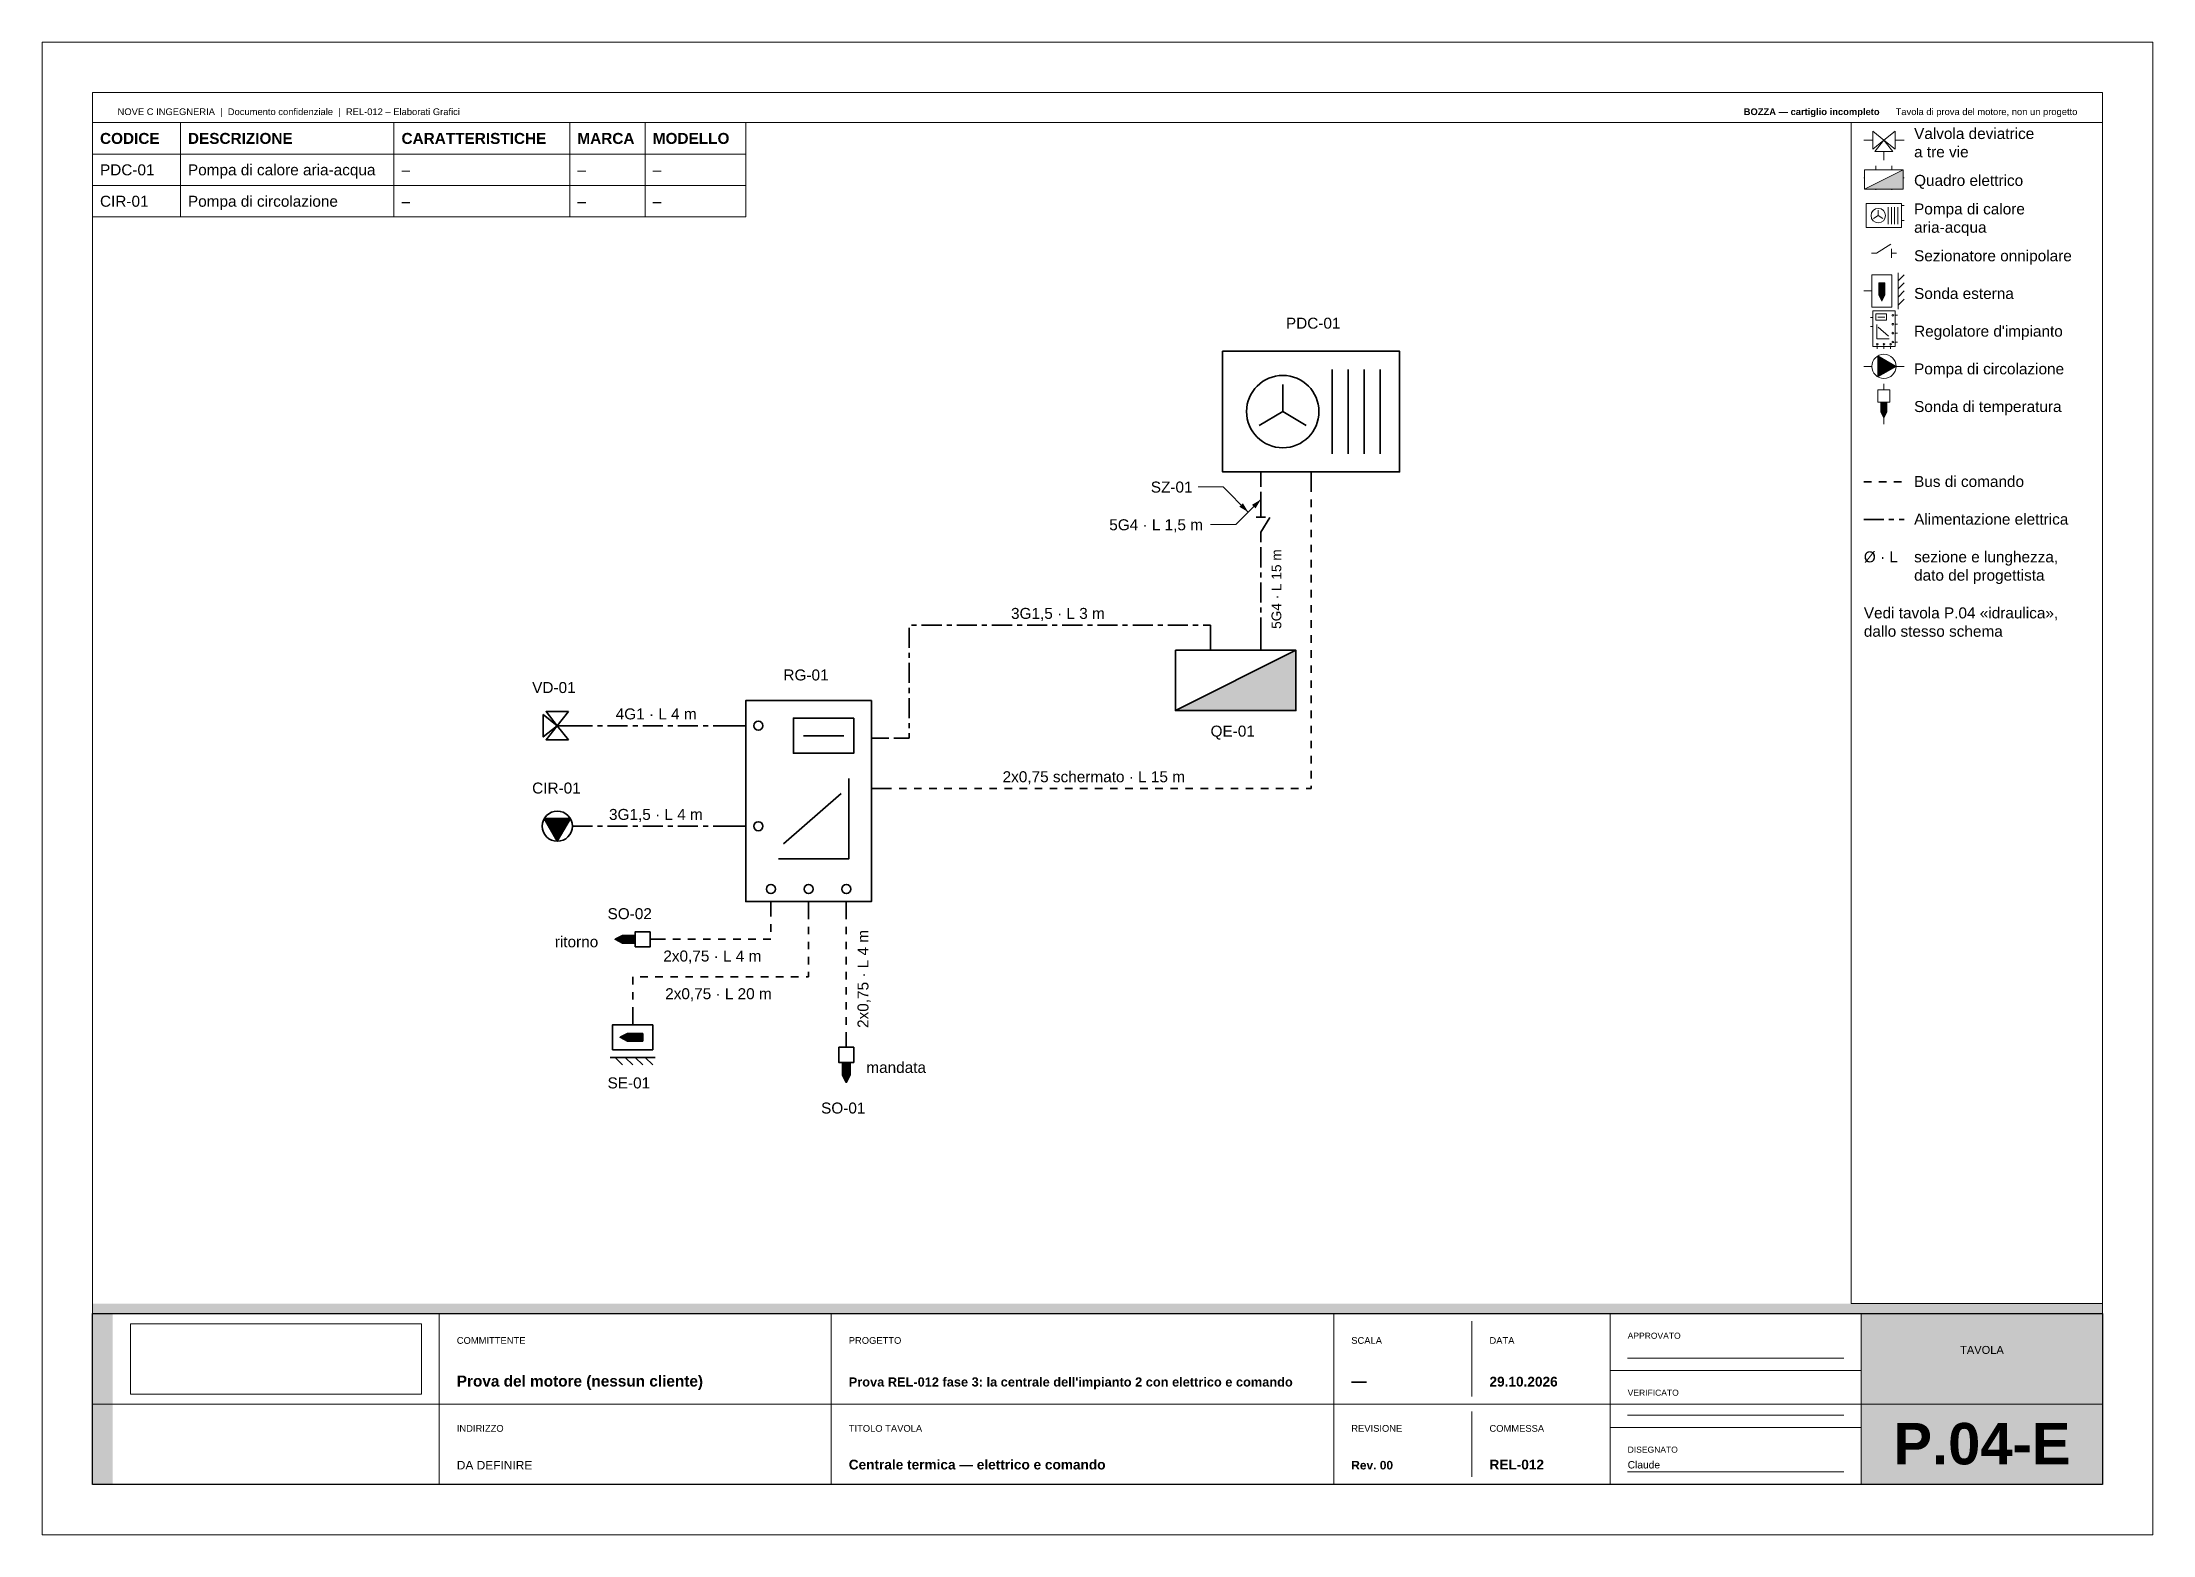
# Paper-space layout 'A3' of a CAD drawing. Header units: millimetres. Extents: x 0 to 420, y 0 to 297.
# The model-space entities are those that its viewports show. They can reach past a viewport. Long polylines and large blocks are cut down to what shows.
import ezdxf
from ezdxf.enums import TextEntityAlignment as Align

# ---------------------------------------------------------------- set-up
doc = ezdxf.new("R2010")
doc.units = ezdxf.units.MM
doc.linetypes.add('NOVEC_TRATTO_1P5_1P5', pattern=[3, 1.5, -1.5])
doc.linetypes.add('NOVEC_TRATTO_4_1_1_1', pattern=[7, 4, -1, 1, -1])
doc.layers.add('E-CTRL-BUS', color=160, linetype='NOVEC_TRATTO_1P5_1P5', lineweight=35, true_color=0x2020e0)
doc.layers.add('E-POWR-CIRC', color=34, linetype='NOVEC_TRATTO_4_1_1_1', lineweight=35, true_color=0x784212)
doc.layers.add('G-ANNO-NPLT', color=7, linetype='Continuous', lineweight=18, plot=False)
for name, color, linetype, lineweight in [('G-ANNO-TTLB', 7, 'Continuous', 18), ('M-ANNO-DIAM', 7, 'Continuous', 18), ('M-ANNO-IDEN', 7, 'Continuous', 18), ('M-ANNO-LEGN', 7, 'Continuous', 18), ('M-ANNO-SCHD', 7, 'Continuous', 18), ('M-DIAG-EQPM', 7, 'Continuous', 35)]:
    doc.layers.add(name, color=color, linetype=linetype, lineweight=lineweight)
doc.styles.add('NOVEC_ARIAL', font='arial.ttf')
doc.styles.add('NOVEC_ARIAL_GRASSETTO', font='arialbd.ttf')
picture_1 = doc.add_image_def('image1.jpg', size_in_pixel=(2961, 716))

# ---------------------------------------------------------------- blocks, each defined once
blk = doc.blocks.new('NoveC_DivertingValve3way_V1')
at = {"color": 0, "linetype": 'Continuous', "lineweight": -2}
blk.add_line((5, 0), (5, -5), dxfattribs=at)
for points in [[(2.2, -2.76), (2.2, -7.24), (5, -5)], [(7.8, -2.76), (7.8, -7.24), (5, -5)], [(2.76, -7.8), (7.24, -7.8), (5, -5)]]:
    blk.add_lwpolyline(points, close=True, dxfattribs=at)
blk = doc.blocks.new('NoveC_HeatPumpAirWater_V1')
at = {"color": 0, "linetype": 'Continuous', "lineweight": -2}
for p, q in [((24.224, -6.6), (24.224, -23.4)), ((27.392, -6.6), (27.392, -23.4)), ((30.56, -6.6), (30.56, -23.4)), ((33.728, -6.6), (33.728, -23.4)), ((14.368, -15), (14.368, -9.6)), ((14.368, -15), (9.688, -17.736)), ((14.368, -15), (19.048, -17.736)), ((10, -30), (10, -27)), ((20, -30), (20, -27))]:
    blk.add_line(p, q, dxfattribs=at)
blk.add_lwpolyline([(2.4, -3), (37.6, -3), (37.6, -27), (2.4, -27)], close=True, dxfattribs=at)
blk.add_circle((14.368, -15), 7.2, dxfattribs=at)
blk = doc.blocks.new('NoveC_PumpCirculator_V1')
at = {"linetype": 'Continuous', "lineweight": -2}
h = blk.add_hatch(color=0, dxfattribs=at)
h.dxf.hatch_style = 1
h.paths.add_polyline_path([(3.5, -2.402), (3.5, -7.598), (8, -5)])
at = {"color": 0, "linetype": 'Continuous', "lineweight": -2}
blk.add_line((5, 0), (5, -2), dxfattribs=at)
blk.add_lwpolyline([(3.5, -2.402), (3.5, -7.598), (8, -5)], close=True, dxfattribs=at)
blk.add_circle((5, -5), 3, dxfattribs=at)
blk = doc.blocks.new('NoveC_TemperatureProbe_V1')
at = {"linetype": 'Continuous', "lineweight": -2}
h = blk.add_hatch(color=0, dxfattribs=at)
h.dxf.hatch_style = 1
h.paths.add_polyline_path([(1.75, -4.5), (3.25, -4.5), (3.25, -7), (2.5, -8.5), (1.75, -7)])
at = {"color": 0, "linetype": 'Continuous', "lineweight": -2}
blk.add_line((2.5, 0), (2.5, -1.5), dxfattribs=at)
for points in [[(1, -1.5), (4, -1.5), (4, -4.5), (1, -4.5)], [(1.75, -4.5), (3.25, -4.5), (3.25, -7), (2.5, -8.5), (1.75, -7)]]:
    blk.add_lwpolyline(points, close=True, dxfattribs=at)
blk = doc.blocks.new('NoveC_ElectricalPanel_V1')
at = {"linetype": 'Continuous', "lineweight": -2}
h = blk.add_hatch(color=0, dxfattribs=at)
h.dxf.hatch_style = 1
h.paths.add_polyline_path([(0.5, -14.5), (24.5, -2.5), (24.5, -14.5)])
at = {"color": 0, "linetype": 'Continuous', "lineweight": -2}
for p, q in [((7.5, 0), (7.5, -2.5)), ((17.5, 0), (17.5, -2.5))]:
    blk.add_line(p, q, dxfattribs=at)
for points in [[(0.5, -2.5), (24.5, -2.5), (24.5, -14.5), (0.5, -14.5)], [(0.5, -14.5), (24.5, -2.5), (24.5, -14.5)]]:
    blk.add_lwpolyline(points, close=True, dxfattribs=at)
blk = doc.blocks.new('NoveC_OutdoorTemperatureProbe')
at = {"linetype": 'Continuous', "lineweight": -2}
h = blk.add_hatch(color=0, dxfattribs=at)
h.dxf.hatch_style = 1
h.paths.add_polyline_path([(3.75, -3), (5.25, -3), (5.25, -6), (4.5, -7.5), (3.75, -6)])
at = {"color": 0, "linetype": 'Continuous', "lineweight": -2}
for p, q in [((8.5, -0.5), (8.5, -9.5)), ((8.5, -2.5), (10, -1)), ((8.5, -4.5), (10, -3)), ((0, -5), (2, -5)), ((8.5, -6.5), (10, -5)), ((8.5, -8.5), (10, -7))]:
    blk.add_line(p, q, dxfattribs=at)
for points in [[(2, -1), (7, -1), (7, -9), (2, -9)], [(3.75, -3), (5.25, -3), (5.25, -6), (4.5, -7.5), (3.75, -6)]]:
    blk.add_lwpolyline(points, close=True, dxfattribs=at)
blk = doc.blocks.new('NoveC_PlantController_V1')
at = {"color": 0, "linetype": 'Continuous', "lineweight": -2}
for p, q in [((27.5, -7.5), (30, -7.5)), ((0, -10), (2.5, -10)), ((8, -9.5), (16, -9.5)), ((0, -20), (2.5, -20)), ((8.5, -21), (20, -31)), ((27.5, -27.5), (30, -27.5)), ((7.5, -42.5), (7.5, -45)), ((15, -42.5), (15, -45)), ((22.5, -42.5), (22.5, -45))]:
    blk.add_line(p, q, dxfattribs=at)
for points in [[(2.5, -2.5), (27.5, -2.5), (27.5, -42.5), (2.5, -42.5)], [(6, -6), (18, -6), (18, -13), (6, -13)]]:
    blk.add_lwpolyline(points, close=True, dxfattribs=at)
blk.add_lwpolyline([(7, -18), (7, -34), (21, -34)], dxfattribs=at)
for centre in [(25, -7.5), (25, -27.5), (7.5, -40), (15, -40), (22.5, -40)]:
    blk.add_circle(centre, 0.9, dxfattribs=at)
blk = doc.blocks.new('NoveC_IsolatorSwitch')
at = {"color": 0, "linetype": 'Continuous', "lineweight": -2}
for p, q in [((0, -2.5), (1, -2.5)), ((1, -2.5), (3.9, -0.7)), ((4, -1.6), (4, -3.4)), ((4, -2.5), (5, -2.5))]:
    blk.add_line(p, q, dxfattribs=at)
blk = doc.blocks.new('NoveC_DivertingValve3way')
at = {"color": 0, "linetype": 'Continuous', "lineweight": -2}
for p, q in [((0, -5), (2.2, -5)), ((7.8, -5), (10, -5)), ((5, -7.8), (5, -10))]:
    blk.add_line(p, q, dxfattribs=at)
for points in [[(2.2, -2.76), (2.2, -7.24), (5, -5)], [(2.76, -7.8), (7.24, -7.8), (5, -5)], [(7.8, -2.76), (7.8, -7.24), (5, -5)]]:
    blk.add_lwpolyline(points, close=True, dxfattribs=at)
blk = doc.blocks.new('NoveC_ElectricalPanel')
at = {"linetype": 'Continuous', "lineweight": -2}
h = blk.add_hatch(color=0, dxfattribs=at)
h.dxf.hatch_style = 1
h.paths.add_polyline_path([(0.5, -14.5), (24.5, -2.5), (24.5, -14.5)])
at = {"color": 0, "linetype": 'Continuous', "lineweight": -2}
for p, q in [((7.5, 0), (7.5, -2.5)), ((17.5, 0), (17.5, -2.5)), ((0, -7.5), (0.5, -7.5)), ((24.5, -7.5), (25, -7.5)), ((7.5, -14.5), (7.5, -15)), ((17.5, -14.5), (17.5, -15))]:
    blk.add_line(p, q, dxfattribs=at)
for points in [[(0.5, -2.5), (24.5, -2.5), (24.5, -14.5), (0.5, -14.5)], [(0.5, -14.5), (24.5, -2.5), (24.5, -14.5)]]:
    blk.add_lwpolyline(points, close=True, dxfattribs=at)
blk = doc.blocks.new('NoveC_HeatPumpAirWater')
at = {"color": 0, "linetype": 'Continuous', "lineweight": -2}
for p, q in [((14.368, -15), (9.688, -17.736)), ((14.368, -15), (14.368, -9.6)), ((14.368, -15), (19.048, -17.736)), ((24.224, -6.6), (24.224, -23.4)), ((27.392, -6.6), (27.392, -23.4)), ((30.56, -6.6), (30.56, -23.4)), ((33.728, -6.6), (33.728, -23.4)), ((40, -5), (37.6, -5)), ((40, -20), (37.6, -20))]:
    blk.add_line(p, q, dxfattribs=at)
blk.add_lwpolyline([(2.4, -3), (37.6, -3), (37.6, -27), (2.4, -27)], close=True, dxfattribs=at)
blk.add_circle((14.368, -15), 7.2, dxfattribs=at)
blk = doc.blocks.new('NoveC_PlantController')
at = {"color": 0, "linetype": 'Continuous', "lineweight": -2}
for p, q in [((0, -10), (2.5, -10)), ((0, -20), (2.5, -20)), ((8, -9.5), (16, -9.5)), ((8.5, -21), (20, -31)), ((27.5, -7.5), (30, -7.5)), ((27.5, -17.5), (30, -17.5)), ((7.5, -42.5), (7.5, -45)), ((15, -42.5), (15, -45)), ((22.5, -42.5), (22.5, -45)), ((27.5, -27.5), (30, -27.5)), ((27.5, -37.5), (30, -37.5))]:
    blk.add_line(p, q, dxfattribs=at)
for points in [[(2.5, -2.5), (27.5, -2.5), (27.5, -42.5), (2.5, -42.5)], [(6, -6), (18, -6), (18, -13), (6, -13)]]:
    blk.add_lwpolyline(points, close=True, dxfattribs=at)
blk.add_lwpolyline([(7, -18), (7, -34), (21, -34)], dxfattribs=at)
for centre in [(25, -7.5), (25, -17.5), (7.5, -40), (15, -40), (22.5, -40), (25, -27.5), (25, -37.5)]:
    blk.add_circle(centre, 0.9, dxfattribs=at)
blk = doc.blocks.new('NoveC_PumpCirculator')
at = {"linetype": 'Continuous', "lineweight": -2}
h = blk.add_hatch(color=0, dxfattribs=at)
h.dxf.hatch_style = 1
h.paths.add_polyline_path([(3.5, -2.402), (3.5, -7.598), (8, -5)])
at = {"color": 0, "linetype": 'Continuous', "lineweight": -2}
for p, q in [((0, -5), (2, -5)), ((8, -5), (10, -5))]:
    blk.add_line(p, q, dxfattribs=at)
blk.add_lwpolyline([(3.5, -2.402), (3.5, -7.598), (8, -5)], close=True, dxfattribs=at)
blk.add_circle((5, -5), 3, dxfattribs=at)
blk = doc.blocks.new('NoveC_TemperatureProbe')
at = {"linetype": 'Continuous', "lineweight": -2}
h = blk.add_hatch(color=0, dxfattribs=at)
h.dxf.hatch_style = 1
h.paths.add_polyline_path([(1.75, -4.5), (3.25, -4.5), (3.25, -7), (2.5, -8.5), (1.75, -7)])
at = {"color": 0, "linetype": 'Continuous', "lineweight": -2}
for p, q in [((2.5, 0), (2.5, -1.5)), ((2.5, -8.5), (2.5, -10))]:
    blk.add_line(p, q, dxfattribs=at)
for points in [[(1, -1.5), (4, -1.5), (4, -4.5), (1, -4.5)], [(1.75, -4.5), (3.25, -4.5), (3.25, -7), (2.5, -8.5), (1.75, -7)]]:
    blk.add_lwpolyline(points, close=True, dxfattribs=at)

msp = doc.modelspace()

# ---------------------------------------------------------------- linework, layer by layer
at = {"layer": 'E-CTRL-BUS', "flags": 128}
for points in [[(167.5, 148.5), (252.5, 148.5), (252.5, 208.5)], [(117.5, 103.5), (117.5, 111), (152.5, 111), (152.5, 123.5)], [(122.5, 118.5), (145, 118.5), (145, 123.5)], [(160, 98.5), (160, 123.5)]]:
    msp.add_lwpolyline(points, dxfattribs=at)
at = {"layer": 'E-POWR-CIRC', "flags": 128}
for points in [[(242.5, 203.5), (242.5, 208.5)], [(242.5, 178.5), (242.5, 198.5)], [(232.5, 178.5), (232.5, 181), (172.5, 181), (172.5, 158.5), (167.5, 158.5)], [(137.5, 161), (107.5, 161)], [(137.5, 141), (107.5, 141)]]:
    msp.add_lwpolyline(points, dxfattribs=at)
at = {"layer": 'M-ANNO-DIAM'}
for p, q in [((242.5, 206), (237.5, 201)), ((237.5, 201), (232.5, 201))]:
    msp.add_line(p, q, dxfattribs=at)
msp.add_solid([(242.5, 206), (241.4393, 204.2322), (240.7322, 204.9393)], dxfattribs=at)
at = {"layer": 'M-ANNO-IDEN'}
for p, q in [((235, 208.5), (230, 208.5)), ((240, 203.5), (235, 208.5))]:
    msp.add_line(p, q, dxfattribs=at)
msp.add_solid([(240, 203.5), (238.2322, 204.5607), (238.9393, 205.2678)], dxfattribs=at)
at = {"layer": 'M-ANNO-LEGN', "color": 160, "linetype": 'NOVEC_TRATTO_1P5_1P5', "lineweight": 35, "true_color": 0x2020e0}
msp.add_line((362.5, 209.5), (370.5, 209.5), dxfattribs=at)
at = {"layer": 'M-ANNO-LEGN', "color": 34, "linetype": 'NOVEC_TRATTO_4_1_1_1', "lineweight": 35, "true_color": 0x784212}
msp.add_line((362.5, 202), (370.5, 202), dxfattribs=at)
at = {"layer": 'M-ANNO-LEGN'}
msp.add_lwpolyline([(360, 281), (410, 281), (410, 46), (360, 46)], close=True, dxfattribs=at)
at = {"layer": 'M-ANNO-SCHD'}
for p, q in [((10, 281), (140, 281)), ((10, 281), (10, 262.25)), ((27.5, 281), (27.5, 262.25)), ((70, 281), (70, 262.25)), ((105, 281), (105, 262.25)), ((120, 281), (120, 262.25)), ((140, 281), (140, 262.25)), ((10, 274.75), (140, 274.75)), ((10, 268.5), (140, 268.5)), ((10, 262.25), (140, 262.25))]:
    msp.add_line(p, q, dxfattribs=at)

# ---------------------------------------------------------------- block references
at = {"layer": 'M-ANNO-LEGN', "lineweight": 18}
for name, p, xscale, yscale in [('NoveC_DivertingValve3way', (362.5, 281.5), 0.8, 0.8), ('NoveC_ElectricalPanel', (362.5, 272.4), 0.32, 0.32), ('NoveC_HeatPumpAirWater', (362.5, 265.5), 0.2, 0.2), ('NoveC_OutdoorTemperatureProbe', (362.5, 251.5), 0.8, 0.8), ('NoveC_PlantController', (363.833333, 244), 0.17777777777777778, 0.17777777777777778), ('NoveC_PumpCirculator', (362.5, 236.5), 0.8, 0.8), ('NoveC_TemperatureProbe', (364.5, 229), 0.8, 0.8)]:
    msp.add_blockref(name, p, dxfattribs=dict(at, xscale=xscale, yscale=yscale))
msp.add_blockref('NoveC_IsolatorSwitch', (364, 257.5), dxfattribs=at)
at = {"layer": 'M-DIAG-EQPM'}
for name, p in [('NoveC_HeatPumpAirWater_V1', (232.5, 238.5)), ('NoveC_ElectricalPanel_V1', (225, 178.5)), ('NoveC_TemperatureProbe_V1', (157.5, 98.5))]:
    msp.add_blockref(name, p, dxfattribs=at)
at = {"layer": 'M-DIAG-EQPM', "xscale": -1, "rotation": 270}
msp.add_blockref('NoveC_IsolatorSwitch', (245, 198.5), dxfattribs=at)
at = {"layer": 'M-DIAG-EQPM', "rotation": 270}
for name, p in [('NoveC_DivertingValve3way_V1', (107.5, 166)), ('NoveC_PumpCirculator_V1', (107.5, 146)), ('NoveC_TemperatureProbe_V1', (122.5, 121)), ('NoveC_OutdoorTemperatureProbe', (122.5, 103.5))]:
    msp.add_blockref(name, p, dxfattribs=at)
at = {"layer": 'M-DIAG-EQPM', "xscale": -1}
msp.add_blockref('NoveC_PlantController_V1', (167.5, 168.5), dxfattribs=at)

# ---------------------------------------------------------------- texts
at = {"layer": 'M-ANNO-DIAM', "style": 'NOVEC_ARIAL'}
for s, p in [('5G4 · L 1,5 m', (212.33805, 199.88875)), ('3G1,5 · L 3 m', (192.794025, 182.25)), ('4G1 · L 4 m', (114.118, 162.25)), ('2x0,75 schermato · L 15 m', (191.118275, 149.75)), ('3G1,5 · L 4 m', (112.794025, 142.25)), ('2x0,75 · L 4 m', (123.6027, 114.075)), ('2x0,75 · L 20 m', (123.97005, 106.575))]:
    msp.add_text(s, height=2.1844, dxfattribs=at).set_placement(p)
for s, height, p in [('5G4 · L 15 m', 1.9417, (246.572222, 180.264756)), ('2x0,75 · L 4 m', 2.1844, (164.425, 100.8527))]:
    msp.add_text(s, height=height, rotation=90, dxfattribs=at).set_placement(p)
at = {"layer": 'M-ANNO-IDEN', "style": 'NOVEC_ARIAL'}
for s, p in [('PDC-01', (247.5, 240)), ('SZ-01', (220.604475, 207.38875)), ('RG-01', (147.5, 170)), ('VD-01', (97.5, 167.5)), ('QE-01', (232.5, 158.825)), ('CIR-01', (97.5, 147.5)), ('SO-02', (112.5, 122.5)), ('ritorno', (102.00205, 116.9125)), ('mandata', (164, 91.9125)), ('SE-01', (112.5, 88.825)), ('SO-01', (155, 83.825))]:
    msp.add_text(s, height=2.1844, dxfattribs=at).set_placement(p)
at = {"layer": 'M-ANNO-LEGN', "style": 'NOVEC_ARIAL'}
for s, p in [('Valvola deviatrice', (372.5, 277.7381)), ('a tre vie', (372.5, 274.0869)), ('Quadro elettrico', (372.5, 268.4125)), ('Pompa di calore', (372.5, 262.7381)), ('aria-acqua', (372.5, 259.0869)), ('Sezionatore onnipolare', (372.5, 253.4125)), ('Sonda esterna', (372.5, 245.9125)), ("Regolatore d'impianto", (372.5, 238.4125)), ('Pompa di circolazione', (372.5, 230.9125)), ('Sonda di temperatura', (372.5, 223.4125)), ('Bus di comando', (372.5, 208.5)), ('Alimentazione elettrica', (372.5, 201)), ('Ø · L', (362.5, 193.5)), ('sezione e lunghezza,', (372.5, 193.5)), ('dato del progettista', (372.5, 189.84875)), ('Vedi tavola P.04 «idraulica»,', (362.5, 182.34875)), ('dallo stesso schema', (362.5, 178.6975))]:
    msp.add_text(s, height=2.1844, dxfattribs=at).set_placement(p)
at = {"layer": 'M-ANNO-SCHD'}
for s, style, p in [('CODICE', 'NOVEC_ARIAL_GRASSETTO', (11.5, 276.76375)), ('DESCRIZIONE', 'NOVEC_ARIAL_GRASSETTO', (29, 276.76375)), ('CARATTERISTICHE', 'NOVEC_ARIAL_GRASSETTO', (71.5, 276.76375)), ('MARCA', 'NOVEC_ARIAL_GRASSETTO', (106.5, 276.76375)), ('MODELLO', 'NOVEC_ARIAL_GRASSETTO', (121.5, 276.76375)), ('PDC-01', 'NOVEC_ARIAL', (11.5, 270.51375)), ('Pompa di calore aria-acqua', 'NOVEC_ARIAL', (29, 270.51375)), ('–', 'NOVEC_ARIAL', (71.5, 270.51375)), ('–', 'NOVEC_ARIAL', (106.5, 270.51375)), ('–', 'NOVEC_ARIAL', (121.5, 270.51375)), ('CIR-01', 'NOVEC_ARIAL', (11.5, 264.26375)), ('Pompa di circolazione', 'NOVEC_ARIAL', (29, 264.26375)), ('–', 'NOVEC_ARIAL', (71.5, 264.26375)), ('–', 'NOVEC_ARIAL', (106.5, 264.26375)), ('–', 'NOVEC_ARIAL', (121.5, 264.26375))]:
    msp.add_text(s, height=2.1844, dxfattribs=dict(at, style=style)).set_placement(p)

psp = doc.layouts.new('A3')

# ---------------------------------------------------------------- hatches: boundary and pattern name
at = {"layer": 'G-ANNO-TTLB', "true_color": 0x2abfbf}
h = psp.add_hatch(color=133, dxfattribs=at)
h.dxf.hatch_style = 1
h.paths.add_polyline_path([(10, 46), (410, 46), (410, 44), (10, 44)])
at = {"layer": 'G-ANNO-TTLB', "true_color": 0x1c2e4a}
h = psp.add_hatch(color=159, dxfattribs=at)
h.dxf.hatch_style = 1
h.paths.add_polyline_path([(10, 44), (14, 44), (14, 10), (10, 10)])
at = {"layer": 'G-ANNO-TTLB', "true_color": 0x2abfbf}
h = psp.add_hatch(color=133, dxfattribs=at)
h.dxf.hatch_style = 1
h.paths.add_polyline_path([(362, 46), (410, 46), (410, 44), (362, 44)])
at = {"layer": 'G-ANNO-TTLB', "true_color": 0x1c2e4a}
h = psp.add_hatch(color=159, dxfattribs=at)
h.dxf.hatch_style = 1
h.paths.add_polyline_path([(362, 44), (410, 44), (410, 10), (362, 10)])

# ---------------------------------------------------------------- linework, layer by layer
at = {"layer": 'G-ANNO-TTLB', "color": 254, "lineweight": 9, "true_color": 0xe0e0e0}
for p, q in [((14, 281), (406, 281)), ((79, 10), (79, 44)), ((284.5, 27.5), (284.5, 42.5)), ((315.5, 35.167), (358.5, 35.167)), ((312, 32.667), (362, 32.667)), ((284.5, 11.5), (284.5, 24.5)), ((312, 21.333), (362, 21.333)), ((315.5, 23.833), (358.5, 23.833)), ((315.5, 12.5), (358.5, 12.5))]:
    psp.add_line(p, q, dxfattribs=at)
at = {"layer": 'G-ANNO-TTLB', "color": 159, "lineweight": 15, "true_color": 0x1c2e4a}
for p, q in [((79, 10), (79, 44)), ((157, 10), (157, 44)), ((257, 10), (257, 44)), ((312, 10), (312, 44)), ((362, 10), (362, 44))]:
    psp.add_line(p, q, dxfattribs=at)
at = {"layer": 'G-ANNO-TTLB', "color": 254, "lineweight": 15, "true_color": 0xe0e0e0}
psp.add_line((10, 26), (410, 26), dxfattribs=at)
at = {"layer": 'G-ANNO-TTLB', "color": 159, "lineweight": 18, "true_color": 0x1c2e4a}
psp.add_lwpolyline([(10, 287), (410, 287), (410, 10), (10, 10)], close=True, dxfattribs=at)
at = {"layer": 'G-ANNO-TTLB', "color": 159, "lineweight": 30, "true_color": 0x1c2e4a}
psp.add_lwpolyline([(10, 44), (410, 44), (410, 10), (10, 10)], close=True, dxfattribs=at)

# ---------------------------------------------------------------- texts
at = {"layer": 'G-ANNO-TTLB', "color": 253, "true_color": 0x999999, "style": 'NOVEC_ARIAL'}
for s, height, p in [('NOVE C INGEGNERIA  |  Documento confidenziale  |  REL-012 – Elaborati Grafici', 1.3349, (15, 282.5)), ('COMMITTENTE', 1.3349, (82.5, 38)), ('PROGETTO', 1.3349, (160.5, 38)), ('SCALA', 1.3349, (260.5, 38)), ('DATA', 1.3349, (288, 38)), ('APPROVATO', 1.2136, (315.5, 39)), ('VERIFICATO', 1.2136, (315.5, 27.667)), ('INDIRIZZO', 1.3349, (82.5, 20.5)), ('TITOLO TAVOLA', 1.3349, (160.5, 20.5)), ('REVISIONE', 1.3349, (260.5, 20.5)), ('COMMESSA', 1.3349, (288, 20.5)), ('DISEGNATO', 1.2136, (315.5, 16.333))]:
    psp.add_text(s, height=height, dxfattribs=at).set_placement(p)
at = {"layer": 'G-ANNO-TTLB', "color": 59, "true_color": 0x2d2d2d, "style": 'NOVEC_ARIAL_GRASSETTO'}
psp.add_text('BOZZA — cartiglio incompleto', height=1.3349, dxfattribs=at).set_placement((365.636, 282.5), align=Align.RIGHT)
at = {"layer": 'G-ANNO-TTLB', "color": 253, "true_color": 0x999999, "style": 'NOVEC_ARIAL'}
psp.add_text('Tavola di prova del motore, non un progetto', height=1.3349, dxfattribs=at).set_placement((405, 282.5), align=Align.RIGHT)
at = {"layer": 'G-ANNO-TTLB', "color": 255, "true_color": 0xffffff, "transparency": 33554559, "style": 'NOVEC_ARIAL'}
psp.add_text('TAVOLA', height=1.5777, dxfattribs=at).set_placement((386, 36), align=Align.CENTER)
at = {"layer": 'G-ANNO-TTLB', "color": 59, "true_color": 0x2d2d2d}
for s, height, style, p in [('Prova del motore (nessun cliente)', 2.1844, 'NOVEC_ARIAL_GRASSETTO', (82.5, 29.5)), ("Prova REL-012 fase 3: la centrale dell'impianto 2 con elettrico e comando", 1.8203, 'NOVEC_ARIAL_GRASSETTO', (160.5, 29.5)), ('—', 2.184, 'NOVEC_ARIAL_GRASSETTO', (260.5, 29.5)), ('29.10.2026', 1.9417, 'NOVEC_ARIAL_GRASSETTO', (288, 29.5)), ('DA DEFINIRE', 1.6989, 'NOVEC_ARIAL', (82.5, 13)), ('Centrale termica — elettrico e comando', 1.9417, 'NOVEC_ARIAL_GRASSETTO', (160.5, 13)), ('Rev. 00', 1.6989, 'NOVEC_ARIAL_GRASSETTO', (260.5, 13)), ('REL-012', 1.9417, 'NOVEC_ARIAL_GRASSETTO', (288, 13)), ('Claude', 1.4563, 'NOVEC_ARIAL', (315.5, 13.2))]:
    psp.add_text(s, height=height, dxfattribs=dict(at, style=style)).set_placement(p)
at = {"layer": 'G-ANNO-TTLB', "color": 255, "true_color": 0xffffff, "style": 'NOVEC_ARIAL_GRASSETTO'}
psp.add_text('P.04-E', height=8.2521, dxfattribs=at).set_placement((386, 14), align=Align.CENTER)

# ---------------------------------------------------------------- pictures from other files: only their frames are drawn
at = {"layer": 'G-ANNO-TTLB'}
image = psp.add_image(picture_1, insert=(17.552, 28), size_in_units=(57.896, 14), dxfattribs=at)

# ---------------------------------------------------------------- viewports
at = {"layer": 'G-ANNO-NPLT'}
psp.add_viewport(center=(210, 148.5), size=(420, 297), view_center_point=(210, 148.5), view_height=297, dxfattribs=at)

doc.saveas('drawing.dxf')
